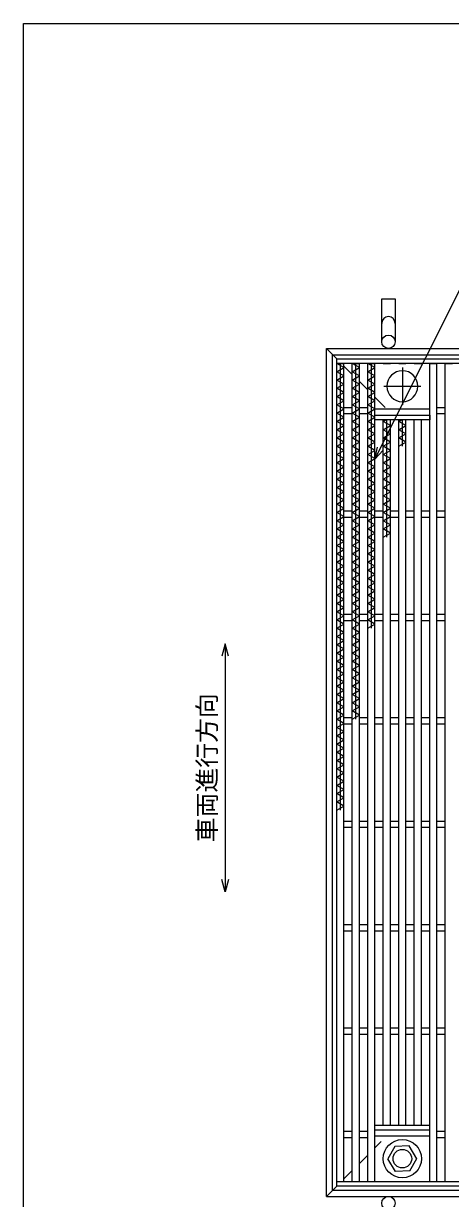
# Model space of a CAD drawing. Units: millimetres, scale not verified. Extents: x -1456 to 1385, y -1026 to 843.
# Drawn here: x -1383 to -970, y -294 to 843 of the extents above; entities that cross this region are included whole.
import ezdxf
from ezdxf.enums import TextEntityAlignment as Align

# ---------------------------------------------------------------- set-up
doc = ezdxf.new("R2010")
doc.units = ezdxf.units.MM
doc.header["$LTSCALE"] = 8
doc.linetypes.add('CHAIN', pattern=[18.5, 12, -1.5, 3.5, -1.5])
doc.linetypes.add('DASHED', pattern=[7.5, 6, -1.5])
for name, color, linetype, lineweight in [('0_2', 150, 'Continuous', 25), ('16', 3, 'Continuous', 25), ('19', 6, 'Continuous', 25), ('22', 4, 'Continuous', 25)]:
    doc.layers.add(name, color=color, linetype=linetype, lineweight=lineweight)
doc.styles.add('ベクトル', font='')
doc.styles.get('ベクトル').set_extended_font_data('ベクトル')

msp = doc.modelspace()

# ---------------------------------------------------------------- linework, layer by layer
at = {"layer": '0_2'}
for p, q in [((-1383.2, -917.2), (-1383.2, 842.8)), ((-1383.2, 842.8), (1384.8, 842.8))]:
    msp.add_line(p, q, dxfattribs=at)
at = {"layer": '16'}
for p, q in [((-1080, 518.5), (-280, 518.5)), ((-1080, 514), (-1080, 518.5)), ((-280, 514), (-1080, 514)), ((-1080, -277), (-1080, 514)), ((-1080, 514), (-1073, 514)), ((-1073, 510), (-1080, 514)), ((-1076.5, 82), (-1076.5, 514)), ((-1073, -277), (-1073, 514)), ((-1065, -277), (-1065, 514)), ((-1065, 514), (-1058, 514)), ((-1058, 510), (-1065, 514)), ((-1061.5, 170), (-1061.5, 514)), ((-1058, -277), (-1058, 514)), ((-1050, -277), (-1050, 514)), ((-1050, 514), (-1043, 514)), ((-1043, 510), (-1050, 514)), ((-1046.5, 258), (-1046.5, 514)), ((-1043, -277), (-1043, 514)), ((-1035, 514), (-1028, 514)), ((-1020, 514), (-1013, 514)), ((-1005, 514), (-998, 514)), ((-990, -277), (-990, 514)), ((-990, 514), (-983, 514)), ((-983, -277), (-983, 514)), ((-975, -277), (-975, 514)), ((-975, 514), (-968, 514)), ((-1080, 506), (-1073, 510)), ((-1073, 502), (-1080, 506)), ((-1080, 498), (-1073, 502)), ((-1065, 506), (-1058, 510)), ((-1058, 502), (-1065, 506)), ((-1065, 498), (-1058, 502)), ((-1050, 506), (-1043, 510)), ((-1043, 502), (-1050, 506)), ((-1050, 498), (-1043, 502)), ((-1073, 494), (-1080, 498)), ((-1080, 490), (-1073, 494)), ((-1073, 486), (-1080, 490)), ((-1058, 494), (-1065, 498)), ((-1065, 490), (-1058, 494)), ((-1058, 486), (-1065, 490)), ((-1043, 494), (-1050, 498)), ((-1050, 490), (-1043, 494)), ((-1043, 486), (-1050, 490)), ((-1080, 482), (-1073, 486)), ((-1073, 478), (-1080, 482)), ((-1080, 474), (-1073, 478)), ((-1065, 482), (-1058, 486)), ((-1058, 478), (-1065, 482)), ((-1065, 474), (-1058, 478)), ((-1050, 482), (-1043, 486)), ((-1043, 478), (-1050, 482)), ((-1050, 474), (-1043, 478)), ((-1073, 470), (-1080, 474)), ((-1080, 466), (-1073, 470)), ((-1073, 462), (-1080, 466)), ((-1073, 471.5), (-1065, 471.5)), ((-1058, 470), (-1065, 474)), ((-1065, 466), (-1058, 470)), ((-1058, 462), (-1065, 466)), ((-1058, 471.5), (-1050, 471.5)), ((-1043, 470), (-1050, 474)), ((-1050, 466), (-1043, 470)), ((-1043, 462), (-1050, 466)), ((-1043, 470), (-990, 470)), ((-983, 471.5), (-975, 471.5)), ((-1080, 458), (-1073, 462)), ((-1073, 454), (-1080, 458)), ((-1073, 465.5), (-1065, 465.5)), ((-1065, 458), (-1058, 462)), ((-1058, 454), (-1065, 458)), ((-1058, 465.5), (-1050, 465.5)), ((-1050, 458), (-1043, 462)), ((-1043, 454), (-1050, 458)), ((-1043, 464), (-990, 464)), ((-1043, 459.5), (-1043, 464)), ((-990, 459.5), (-1043, 459.5)), ((-1035, -222.5), (-1035, 459.5)), ((-1035, 458), (-1032.4, 459.5)), ((-1028, 454), (-1035, 458)), ((-1031.5, 346), (-1031.5, 459.5)), ((-1028, -222.5), (-1028, 459.5)), ((-1020, -222.5), (-1020, 459.5)), ((-1020, 458), (-1017.4, 459.5)), ((-1013, 454), (-1020, 458)), ((-1016.5, 434), (-1016.5, 459.5)), ((-1013, -222.5), (-1013, 459.5)), ((-1005, -222.5), (-1005, 459.5)), ((-998, -222.5), (-998, 459.5)), ((-990, 464), (-990, 459.5)), ((-983, 465.5), (-975, 465.5)), ((-1080, 450), (-1073, 454)), ((-1073, 446), (-1080, 450)), ((-1080, 442), (-1073, 446)), ((-1065, 450), (-1058, 454)), ((-1058, 446), (-1065, 450)), ((-1065, 442), (-1058, 446)), ((-1050, 450), (-1043, 454)), ((-1043, 446), (-1050, 450)), ((-1050, 442), (-1043, 446)), ((-1035, 450), (-1028, 454)), ((-1028, 446), (-1035, 450)), ((-1035, 442), (-1028, 446)), ((-1020, 450), (-1013, 454)), ((-1013, 446), (-1020, 450)), ((-1020, 442), (-1013, 446)), ((-1073, 438), (-1080, 442)), ((-1080, 434), (-1073, 438)), ((-1073, 430), (-1080, 434)), ((-1058, 438), (-1065, 442)), ((-1065, 434), (-1058, 438)), ((-1058, 430), (-1065, 434)), ((-1043, 438), (-1050, 442)), ((-1050, 434), (-1043, 438)), ((-1043, 430), (-1050, 434)), ((-1028, 438), (-1035, 442)), ((-1035, 434), (-1028, 438)), ((-1028, 430), (-1035, 434)), ((-1013, 438), (-1020, 442)), ((-1020, 434), (-1013, 438)), ((-1080, 426), (-1073, 430)), ((-1073, 422), (-1080, 426)), ((-1080, 418), (-1073, 422)), ((-1065, 426), (-1058, 430)), ((-1058, 422), (-1065, 426)), ((-1065, 418), (-1058, 422)), ((-1050, 426), (-1043, 430)), ((-1043, 422), (-1050, 426)), ((-1050, 418), (-1043, 422)), ((-1035, 426), (-1028, 430)), ((-1028, 422), (-1035, 426)), ((-1035, 418), (-1028, 422)), ((-1073, 414), (-1080, 418)), ((-1080, 410), (-1073, 414)), ((-1073, 406), (-1080, 410)), ((-1058, 414), (-1065, 418)), ((-1065, 410), (-1058, 414)), ((-1058, 406), (-1065, 410)), ((-1043, 414), (-1050, 418)), ((-1050, 410), (-1043, 414)), ((-1043, 406), (-1050, 410)), ((-1028, 414), (-1035, 418)), ((-1035, 410), (-1028, 414)), ((-1028, 406), (-1035, 410)), ((-1080, 402), (-1073, 406)), ((-1073, 398), (-1080, 402)), ((-1080, 394), (-1073, 398)), ((-1065, 402), (-1058, 406)), ((-1058, 398), (-1065, 402)), ((-1065, 394), (-1058, 398)), ((-1050, 402), (-1043, 406)), ((-1043, 398), (-1050, 402)), ((-1050, 394), (-1043, 398)), ((-1035, 402), (-1028, 406)), ((-1028, 398), (-1035, 402)), ((-1035, 394), (-1028, 398)), ((-1073, 390), (-1080, 394)), ((-1080, 386), (-1073, 390)), ((-1058, 390), (-1065, 394)), ((-1065, 386), (-1058, 390)), ((-1043, 390), (-1050, 394)), ((-1050, 386), (-1043, 390)), ((-1028, 390), (-1035, 394)), ((-1035, 386), (-1028, 390)), ((-1073, 382), (-1080, 386)), ((-1080, 378), (-1073, 382)), ((-1073, 374), (-1080, 378)), ((-1058, 382), (-1065, 386)), ((-1065, 378), (-1058, 382)), ((-1058, 374), (-1065, 378)), ((-1043, 382), (-1050, 386)), ((-1050, 378), (-1043, 382)), ((-1043, 374), (-1050, 378)), ((-1028, 382), (-1035, 386)), ((-1035, 378), (-1028, 382)), ((-1028, 374), (-1035, 378)), ((-1080, 370), (-1073, 374)), ((-1073, 366), (-1080, 370)), ((-1080, 362), (-1073, 366)), ((-1073, 371.5), (-1065, 371.5)), ((-1073, 365.5), (-1065, 365.5)), ((-1065, 370), (-1058, 374)), ((-1058, 366), (-1065, 370)), ((-1065, 362), (-1058, 366)), ((-1058, 371.5), (-1050, 371.5)), ((-1058, 365.5), (-1050, 365.5)), ((-1050, 370), (-1043, 374)), ((-1043, 366), (-1050, 370)), ((-1050, 362), (-1043, 366)), ((-1043, 371.5), (-1035, 371.5)), ((-1043, 365.5), (-1035, 365.5)), ((-1035, 370), (-1028, 374)), ((-1028, 366), (-1035, 370)), ((-1035, 362), (-1028, 366)), ((-1028, 371.5), (-1020, 371.5)), ((-1028, 365.5), (-1020, 365.5)), ((-1013, 371.5), (-1005, 371.5)), ((-1013, 365.5), (-1005, 365.5)), ((-998, 371.5), (-990, 371.5)), ((-998, 365.5), (-990, 365.5)), ((-983, 371.5), (-975, 371.5)), ((-983, 365.5), (-975, 365.5)), ((-1073, 358), (-1080, 362)), ((-1080, 354), (-1073, 358)), ((-1073, 350), (-1080, 354)), ((-1058, 358), (-1065, 362)), ((-1065, 354), (-1058, 358)), ((-1058, 350), (-1065, 354)), ((-1043, 358), (-1050, 362)), ((-1050, 354), (-1043, 358)), ((-1043, 350), (-1050, 354)), ((-1028, 358), (-1035, 362)), ((-1035, 354), (-1028, 358)), ((-1028, 350), (-1035, 354)), ((-1080, 346), (-1073, 350)), ((-1073, 342), (-1080, 346)), ((-1080, 338), (-1073, 342)), ((-1065, 346), (-1058, 350)), ((-1058, 342), (-1065, 346)), ((-1065, 338), (-1058, 342)), ((-1050, 346), (-1043, 350)), ((-1043, 342), (-1050, 346)), ((-1050, 338), (-1043, 342)), ((-1035, 346), (-1028, 350)), ((-1073, 334), (-1080, 338)), ((-1080, 330), (-1073, 334)), ((-1073, 326), (-1080, 330)), ((-1058, 334), (-1065, 338)), ((-1065, 330), (-1058, 334)), ((-1058, 326), (-1065, 330)), ((-1043, 334), (-1050, 338)), ((-1050, 330), (-1043, 334)), ((-1043, 326), (-1050, 330)), ((-1080, 322), (-1073, 326)), ((-1073, 318), (-1080, 322)), ((-1065, 322), (-1058, 326)), ((-1058, 318), (-1065, 322)), ((-1050, 322), (-1043, 326)), ((-1043, 318), (-1050, 322)), ((-1080, 314), (-1073, 318)), ((-1073, 310), (-1080, 314)), ((-1080, 306), (-1073, 310)), ((-1065, 314), (-1058, 318)), ((-1058, 310), (-1065, 314)), ((-1065, 306), (-1058, 310)), ((-1050, 314), (-1043, 318)), ((-1043, 310), (-1050, 314)), ((-1050, 306), (-1043, 310)), ((-1073, 302), (-1080, 306)), ((-1080, 298), (-1073, 302)), ((-1073, 294), (-1080, 298)), ((-1058, 302), (-1065, 306)), ((-1065, 298), (-1058, 302)), ((-1058, 294), (-1065, 298)), ((-1043, 302), (-1050, 306)), ((-1050, 298), (-1043, 302)), ((-1043, 294), (-1050, 298)), ((-1080, 290), (-1073, 294)), ((-1073, 286), (-1080, 290)), ((-1080, 282), (-1073, 286)), ((-1065, 290), (-1058, 294)), ((-1058, 286), (-1065, 290)), ((-1065, 282), (-1058, 286)), ((-1050, 290), (-1043, 294)), ((-1043, 286), (-1050, 290)), ((-1050, 282), (-1043, 286)), ((-1073, 278), (-1080, 282)), ((-1080, 274), (-1073, 278)), ((-1073, 270), (-1080, 274)), ((-1058, 278), (-1065, 282)), ((-1065, 274), (-1058, 278)), ((-1058, 270), (-1065, 274)), ((-1043, 278), (-1050, 282)), ((-1050, 274), (-1043, 278)), ((-1043, 270), (-1050, 274)), ((-1080, 266), (-1073, 270)), ((-1073, 262), (-1080, 266)), ((-1080, 258), (-1073, 262)), ((-1073, 271.5), (-1065, 271.5)), ((-1073, 265.5), (-1065, 265.5)), ((-1065, 266), (-1058, 270)), ((-1058, 262), (-1065, 266)), ((-1065, 258), (-1058, 262)), ((-1058, 271.5), (-1050, 271.5)), ((-1058, 265.5), (-1050, 265.5)), ((-1050, 266), (-1043, 270)), ((-1043, 262), (-1050, 266)), ((-1050, 258), (-1043, 262)), ((-1043, 271.5), (-1035, 271.5)), ((-1043, 265.5), (-1035, 265.5)), ((-1028, 271.5), (-1020, 271.5)), ((-1028, 265.5), (-1020, 265.5)), ((-1013, 271.5), (-1005, 271.5)), ((-1013, 265.5), (-1005, 265.5)), ((-998, 271.5), (-990, 271.5)), ((-998, 265.5), (-990, 265.5)), ((-983, 271.5), (-975, 271.5)), ((-983, 265.5), (-975, 265.5)), ((-1073, 254), (-1080, 258)), ((-1080, 250), (-1073, 254)), ((-1073, 246), (-1080, 250)), ((-1058, 254), (-1065, 258)), ((-1065, 250), (-1058, 254)), ((-1058, 246), (-1065, 250)), ((-1080, 242), (-1073, 246)), ((-1073, 238), (-1080, 242)), ((-1065, 242), (-1058, 246)), ((-1058, 238), (-1065, 242)), ((-1080, 234), (-1073, 238)), ((-1073, 230), (-1080, 234)), ((-1080, 226), (-1073, 230)), ((-1065, 234), (-1058, 238)), ((-1058, 230), (-1065, 234)), ((-1065, 226), (-1058, 230)), ((-1073, 222), (-1080, 226)), ((-1080, 218), (-1073, 222)), ((-1073, 214), (-1080, 218)), ((-1058, 222), (-1065, 226)), ((-1065, 218), (-1058, 222)), ((-1058, 214), (-1065, 218)), ((-1080, 210), (-1073, 214)), ((-1073, 206), (-1080, 210)), ((-1080, 202), (-1073, 206)), ((-1065, 210), (-1058, 214)), ((-1058, 206), (-1065, 210)), ((-1065, 202), (-1058, 206)), ((-1073, 198), (-1080, 202)), ((-1080, 194), (-1073, 198)), ((-1073, 190), (-1080, 194)), ((-1058, 198), (-1065, 202)), ((-1065, 194), (-1058, 198)), ((-1058, 190), (-1065, 194)), ((-1080, 186), (-1073, 190)), ((-1073, 182), (-1080, 186)), ((-1080, 178), (-1073, 182)), ((-1065, 186), (-1058, 190)), ((-1058, 182), (-1065, 186)), ((-1065, 178), (-1058, 182)), ((-1073, 174), (-1080, 178)), ((-1080, 170), (-1073, 174)), ((-1073, 171.5), (-1065, 171.5)), ((-1058, 174), (-1065, 178)), ((-1065, 170), (-1058, 174)), ((-1058, 171.5), (-1050, 171.5)), ((-1043, 171.5), (-1035, 171.5)), ((-1028, 171.5), (-1020, 171.5)), ((-1013, 171.5), (-1005, 171.5)), ((-998, 171.5), (-990, 171.5)), ((-983, 171.5), (-975, 171.5)), ((-1073, 166), (-1080, 170)), ((-1080, 162), (-1073, 166)), ((-1073, 158), (-1080, 162)), ((-1073, 165.5), (-1065, 165.5)), ((-1058, 165.5), (-1050, 165.5)), ((-1043, 165.5), (-1035, 165.5)), ((-1028, 165.5), (-1020, 165.5)), ((-1013, 165.5), (-1005, 165.5)), ((-998, 165.5), (-990, 165.5)), ((-983, 165.5), (-975, 165.5)), ((-1080, 154), (-1073, 158)), ((-1073, 150), (-1080, 154)), ((-1080, 146), (-1073, 150)), ((-1073, 142), (-1080, 146)), ((-1080, 138), (-1073, 142)), ((-1073, 134), (-1080, 138)), ((-1080, 130), (-1073, 134)), ((-1073, 126), (-1080, 130)), ((-1080, 122), (-1073, 126)), ((-1073, 118), (-1080, 122)), ((-1080, 114), (-1073, 118)), ((-1073, 110), (-1080, 114)), ((-1080, 106), (-1073, 110)), ((-1073, 102), (-1080, 106)), ((-1080, 98), (-1073, 102)), ((-1073, 94), (-1080, 98)), ((-1080, 90), (-1073, 94)), ((-1073, 86), (-1080, 90)), ((-1080, 82), (-1073, 86)), ((-1073, 71.5), (-1065, 71.5)), ((-1058, 71.5), (-1050, 71.5)), ((-1043, 71.5), (-1035, 71.5)), ((-1028, 71.5), (-1020, 71.5)), ((-1013, 71.5), (-1005, 71.5)), ((-998, 71.5), (-990, 71.5)), ((-983, 71.5), (-975, 71.5)), ((-1073, 65.5), (-1065, 65.5)), ((-1058, 65.5), (-1050, 65.5)), ((-1043, 65.5), (-1035, 65.5)), ((-1028, 65.5), (-1020, 65.5)), ((-1013, 65.5), (-1005, 65.5)), ((-998, 65.5), (-990, 65.5)), ((-983, 65.5), (-975, 65.5)), ((-1073, -28.5), (-1065, -28.5)), ((-1058, -28.5), (-1050, -28.5)), ((-1043, -28.5), (-1035, -28.5)), ((-1028, -28.5), (-1020, -28.5)), ((-1013, -28.5), (-1005, -28.5)), ((-998, -28.5), (-990, -28.5)), ((-983, -28.5), (-975, -28.5)), ((-1073, -34.5), (-1065, -34.5)), ((-1058, -34.5), (-1050, -34.5)), ((-1043, -34.5), (-1035, -34.5)), ((-1028, -34.5), (-1020, -34.5)), ((-1013, -34.5), (-1005, -34.5)), ((-998, -34.5), (-990, -34.5)), ((-983, -34.5), (-975, -34.5)), ((-1073, -128.5), (-1065, -128.5)), ((-1073, -134.5), (-1065, -134.5)), ((-1058, -128.5), (-1050, -128.5)), ((-1058, -134.5), (-1050, -134.5)), ((-1043, -128.5), (-1035, -128.5)), ((-1043, -134.5), (-1035, -134.5)), ((-1028, -128.5), (-1020, -128.5)), ((-1028, -134.5), (-1020, -134.5)), ((-1013, -128.5), (-1005, -128.5)), ((-1013, -134.5), (-1005, -134.5)), ((-998, -128.5), (-990, -128.5)), ((-998, -134.5), (-990, -134.5)), ((-983, -128.5), (-975, -128.5)), ((-983, -134.5), (-975, -134.5)), ((-1043, -222.5), (-990, -222.5)), ((-1043, -227), (-1043, -222.5)), ((-1043, -227), (-990, -227)), ((-990, -227), (-990, -222.5)), ((-1073, -228.5), (-1065, -228.5)), ((-1073, -234.5), (-1065, -234.5)), ((-1058, -228.5), (-1050, -228.5)), ((-1058, -234.5), (-1050, -234.5)), ((-1043, -233), (-990, -233)), ((-983, -228.5), (-975, -228.5)), ((-983, -234.5), (-975, -234.5)), ((-1023.8, -243.1), (-1030.5, -255.3)), ((-1009.8, -242.7), (-1023.8, -243.1)), ((-1002.5, -255), (-1009.8, -242.7)), ((-1023.2, -267.3), (-1030.5, -255.3)), ((-1009.2, -266.9), (-1002.5, -254.7)), ((-1009.2, -266.9), (-1023.2, -267.3)), ((-1080, -277), (-280, -277)), ((-1080, -281.5), (-1080, -277)), ((-1080, -277), (-1073, -277)), ((-280, -281.5), (-1080, -281.5)), ((-1065, -277), (-1058, -277)), ((-1050, -277), (-1043, -277)), ((-1035, -277), (-1028, -277)), ((-1020, -277), (-1013, -277)), ((-1005, -277), (-998, -277)), ((-990, -277), (-983, -277)), ((-975, -277), (-968, -277))]:
    msp.add_line(p, q, dxfattribs=at)
at = {"layer": '16', "linetype": 'CHAIN'}
for p, q in [((-1016.5, 510), (-1016.5, 474)), ((-1034.5, 492), (-998.5, 492))]:
    msp.add_line(p, q, dxfattribs=at)
at = {"layer": '16'}
for radius in [18.5, 9]:
    msp.add_circle((-1016.5, -255), radius, dxfattribs=at)
for start, end in [(90, 270), (270, 90)]:
    msp.add_arc((-1016.5, 492), 15, start, end, dxfattribs=at)
at = {"layer": '19'}
for p, q in [((-1036.5, 535), (-1036.5, 576.6)), ((-1036.5, 576.6), (-1023.5, 576.6)), ((-1023.5, 576.6), (-1023.5, 535)), ((-1090, 528.5), (-270, 528.5)), ((-1090, -291.5), (-1090, 528.5)), ((-1084, 522.5), (-276, 522.5)), ((-1084, -285.5), (-1084, 522.5)), ((-1090, -291.5), (-270, -291.5)), ((-1084, -285.5), (-276, -285.5))]:
    msp.add_line(p, q, dxfattribs=at)
at = {"layer": '19', "linetype": 'DASHED'}
for p, q in [((-1080, 518.5), (-1090, 528.5)), ((-1065, 503.5), (-1073, 511.5)), ((-1050, 488.5), (-1058, 496.5)), ((-1033, 471.5), (-1043, 481.5)), ((-1043, -244.5), (-1037, -238.5)), ((-1058, -259.5), (-1050, -251.5)), ((-1073, -274.5), (-1065, -266.5)), ((-1090, -291.5), (-1080, -281.5))]:
    msp.add_line(p, q, dxfattribs=at)
at = {"layer": '19'}
for centre in [(-1030, 535), (-1030, -298)]:
    msp.add_circle(centre, 6.5, dxfattribs=at)
msp.add_arc((-1030, 552.8), 6.5, 0, 180, dxfattribs=at)
at = {"layer": '22'}
for p, q in [((-1043, 421.5), (-880.2, 747)), ((-1043, 421.5), (-1040.6, 433.2)), ((-1043, 421.5), (-1035, 430.3)), ((-1188, 243), (-1191.2, 231)), ((-1184.8, 231), (-1188, 243)), ((-1188, 243), (-1188, 3)), ((-1188, 3), (-1191.2, 15)), ((-1184.8, 15), (-1188, 3))]:
    msp.add_line(p, q, dxfattribs=at)

# ---------------------------------------------------------------- texts
at = {"layer": '22', "color": 2, "style": 'ベクトル'}
msp.add_text('車両進行方向', height=17.6, rotation=90, dxfattribs=at).set_placement((-1205.6, 51), align=Align.MIDDLE_LEFT)

doc.saveas('drawing.dxf')
